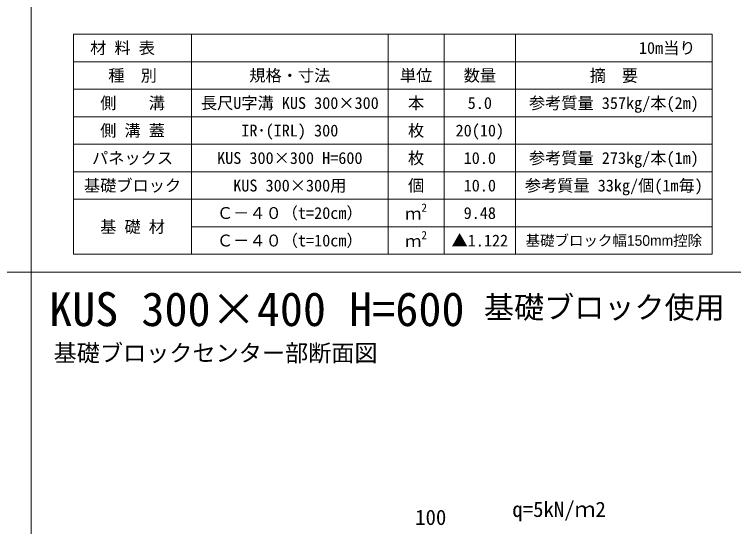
# Model space of a CAD drawing. Units: millimetres at full size, sheet at 1:40; details may follow other scales. Extents: x 206103 to 244503, y 883348 to 903496.
# Drawn here: x 213256 to 215269, y 898736 to 900170 of the extents above; entities that cross this region are included whole.
import ezdxf
from ezdxf.enums import TextEntityAlignment as Align

# ---------------------------------------------------------------- set-up
doc = ezdxf.new("R2010")
doc.units = ezdxf.units.MM
doc.header["$LTSCALE"] = 40
for name, color, linetype, lineweight in [('0_2', 7, 'Continuous', 20), ('Defpoints_3', 8, 'Continuous', 0), ('図枠', 5, 'Continuous', 13), ('寸法・材料表', 7, 'Continuous', 13), ('寸法線', 7, 'Continuous', 13)]:
    doc.layers.add(name, color=color, linetype=linetype, lineweight=lineweight)
doc.layers.add('文字', color=7, linetype='Continuous')
doc.styles.add('ＭＳ ゴシック', font='')
doc.styles.add('ＭＳ Ｐゴシック', font='')
doc.styles.get('ＭＳ ゴシック').set_extended_font_data('MS Gothic')
doc.styles.get('ＭＳ Ｐゴシック').set_extended_font_data('MS PGothic')

msp = doc.modelspace()

# ---------------------------------------------------------------- linework, layer by layer
at = {"layer": 'Defpoints_3'}
for p, q in [((213421.89, 900114.77), (215208.53, 900114.77)), ((213421.89, 900114.77), (213421.89, 900037.33)), ((213751.89, 900114.77), (213751.89, 900037.33)), ((214301.89, 900114.77), (214301.89, 900037.33)), ((214458.53, 900114.77), (214458.53, 900037.33)), ((214658.53, 900114.77), (214658.53, 900037.33)), ((215208.53, 900114.77), (215208.53, 900037.33))]:
    msp.add_line(p, q, dxfattribs=at)
at = {"layer": '図枠'}
for p, q in [((213303.21, 903148.33), (213303.21, 883448.33)), ((206103.21, 899448.33), (223303.21, 899448.33))]:
    msp.add_line(p, q, dxfattribs=at)
at = {"layer": '寸法・材料表'}
for p, q in [((213421.89, 900037.33), (215208.53, 900037.33)), ((213421.89, 900037.33), (213421.89, 899498.33)), ((213751.89, 900037.33), (213751.89, 899498.33)), ((214301.89, 900037.33), (214301.89, 899498.33)), ((214458.53, 900037.33), (214458.53, 899498.33)), ((214658.53, 900037.33), (214658.53, 899498.33)), ((215208.53, 900037.33), (215208.53, 899498.33)), ((213421.89, 899960.33), (215208.53, 899960.33)), ((213421.89, 899883.33), (215208.53, 899883.33)), ((213421.89, 899806.33), (215208.53, 899806.33)), ((213421.89, 899729.33), (215208.53, 899729.33)), ((213421.89, 899652.33), (215208.53, 899652.33)), ((213751.89, 899575.33), (215208.53, 899575.33)), ((213421.89, 899498.33), (215208.53, 899498.33))]:
    msp.add_line(p, q, dxfattribs=at)

# ---------------------------------------------------------------- texts
at = {"layer": '0_2', "style": 'ＭＳ ゴシック'}
msp.add_text('基礎ブロックセンター部断面図', height=47.47, dxfattribs=at).set_placement((213365.97, 899183.91), align=Align.BOTTOM_LEFT)
at = {"layer": '寸法・材料表', "style": 'ＭＳ ゴシック'}
msp.add_text('\u3000材 料 表', height=33.23, dxfattribs=at).set_placement((213422.94, 900076.05), align=Align.MIDDLE_LEFT)
msp.add_text('10m当り\u3000', height=33.23, dxfattribs=at).set_placement((215207.47, 900076.05), align=Align.MIDDLE_RIGHT)
at = {"layer": '寸法・材料表'}
for s, height, style, p in [('種\u3000別', 33.23, 'ＭＳ ゴシック', (213586.89, 899998.83)), ('規格・寸法', 33.23, 'ＭＳ ゴシック', (214026.89, 899998.83)), ('単位', 33.23, 'ＭＳ ゴシック', (214380.21, 899998.83)), ('数量', 33.23, 'ＭＳ ゴシック', (214558.53, 899998.83)), ('側\u3000\u3000溝', 33.23, 'ＭＳ ゴシック', (213586.89, 899921.83)), ('長尺U字溝 KUS 300×300', 33.23, 'ＭＳ ゴシック', (214026.89, 899921.83)), ('本', 33.23, 'ＭＳ ゴシック', (214380.21, 899921.83)), ('参考質量 357kg/本(2m)', 33.23, 'ＭＳ ゴシック', (214933.53, 899921.83)), ('5.0', 33.23, 'ＭＳ ゴシック', (214558.53, 899921.83)), ('側 溝 蓋', 33.23, 'ＭＳ ゴシック', (213586.89, 899844.83)), ('IR･(IRL) 300', 33.23, 'ＭＳ ゴシック', (214026.89, 899844.83)), ('枚', 33.23, 'ＭＳ ゴシック', (214380.21, 899844.83)), ('20(10)', 33.23, 'ＭＳ ゴシック', (214558.53, 899844.83)), ('パネックス', 33.23, 'ＭＳ ゴシック', (213586.89, 899767.83)), ('KUS 300×300 H=600', 33.23, 'ＭＳ ゴシック', (214026.89, 899767.83)), ('枚', 33.23, 'ＭＳ ゴシック', (214380.21, 899767.83)), ('10.0', 33.23, 'ＭＳ ゴシック', (214558.53, 899767.83)), ('参考質量 273kg/本(1m)', 33.23, 'ＭＳ ゴシック', (214933.53, 899767.83)), ('基礎ブロック', 33.23, 'ＭＳ ゴシック', (213586.89, 899690.83)), ('KUS 300×300用', 33.23, 'ＭＳ ゴシック', (214026.89, 899690.83)), ('個', 33.23, 'ＭＳ ゴシック', (214380.21, 899690.83)), ('10.0', 33.23, 'ＭＳ ゴシック', (214558.53, 899690.83)), ('参考質量 33kg/個(1m毎)', 33.23, 'ＭＳ ゴシック', (214933.53, 899690.83)), ('Ｃ－４０（t=20cm）', 33.23, 'ＭＳ ゴシック', (214026.89, 899613.83)), ('9.48', 33.23, 'ＭＳ ゴシック', (214558.53, 899613.83)), ('基 礎 材', 33.23, 'ＭＳ ゴシック', (213586.89, 899575.33)), ('Ｃ－４０（t=10cm）', 33.23, 'ＭＳ ゴシック', (214026.89, 899536.83)), ('▲1.122', 33.23, 'ＭＳ ゴシック', (214558.53, 899536.83)), ('基礎ブロック幅150mm控除', 29.69, 'ＭＳ Ｐゴシック', (214933.53, 899536.83))]:
    msp.add_text(s, height=height, dxfattribs=dict(at, style=style)).set_placement(p, align=Align.MIDDLE_CENTER)
at = {"layer": '寸法・材料表', "style": 'ＭＳ Ｐゴシック', "width": 0.95}
msp.add_text('摘\u3000要', height=34.64, dxfattribs=at).set_placement((214933.53, 899998.83), align=Align.MIDDLE_CENTER)
at = {"layer": '寸法・材料表', "style": 'ＭＳ ゴシック'}
for s, height, p in [('2', 23.26, (214394.94, 899610.22)), ('ｍ', 33.23, (214349.61, 899585.72)), ('2', 23.26, (214394.94, 899533.22)), ('ｍ', 33.23, (214349.61, 899508.72))]:
    msp.add_text(s, height=height, dxfattribs=at).set_placement(p, align=Align.BOTTOM_LEFT)
at = {"layer": '寸法線', "style": 'ＭＳ ゴシック'}
msp.add_text('100', height=42.72, dxfattribs=at).set_placement((214421.16, 898761.88), align=Align.MIDDLE_CENTER)
at = {"layer": '文字', "style": 'ＭＳ ゴシック'}
for s, height, p in [('KUS 300×400 H=600', 94.94, (213353.21, 899268.83)), ('q=5kN/ｍ2', 42.72, (214649.45, 898750.15))]:
    msp.add_text(s, height=height, dxfattribs=at).set_placement(p, align=Align.BOTTOM_LEFT)
msp.add_text('基礎ブロック使用', height=61.71, dxfattribs=at).set_placement((215243.58, 899349.79), align=Align.MIDDLE_RIGHT)

doc.saveas('drawing.dxf')
